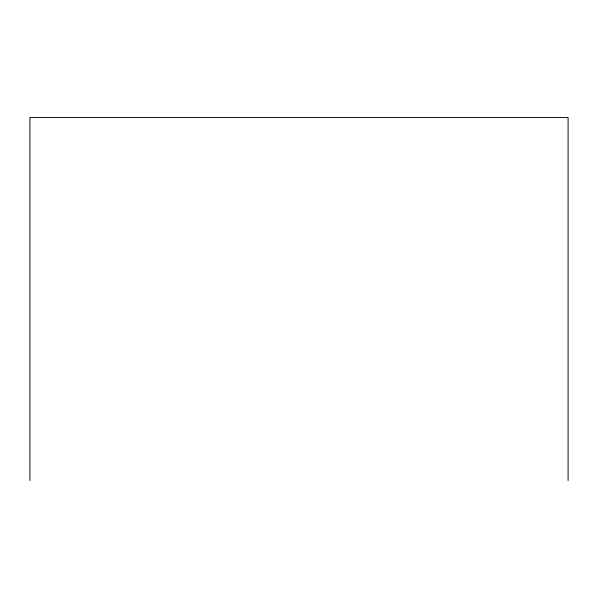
<?xml version="1.0" encoding="UTF-8"?>
<svg xmlns="http://www.w3.org/2000/svg" width="598" height="598" viewBox="0 0 598 598"><rect width="100%" height="100%" fill="white"/><g stroke="black" fill="none" stroke-linecap="round" stroke-linejoin="round"><path stroke-width="0.9" d="M568.1 480.538L568.1 117.462L29.9 117.462L29.9 480.538"/></g></svg>
